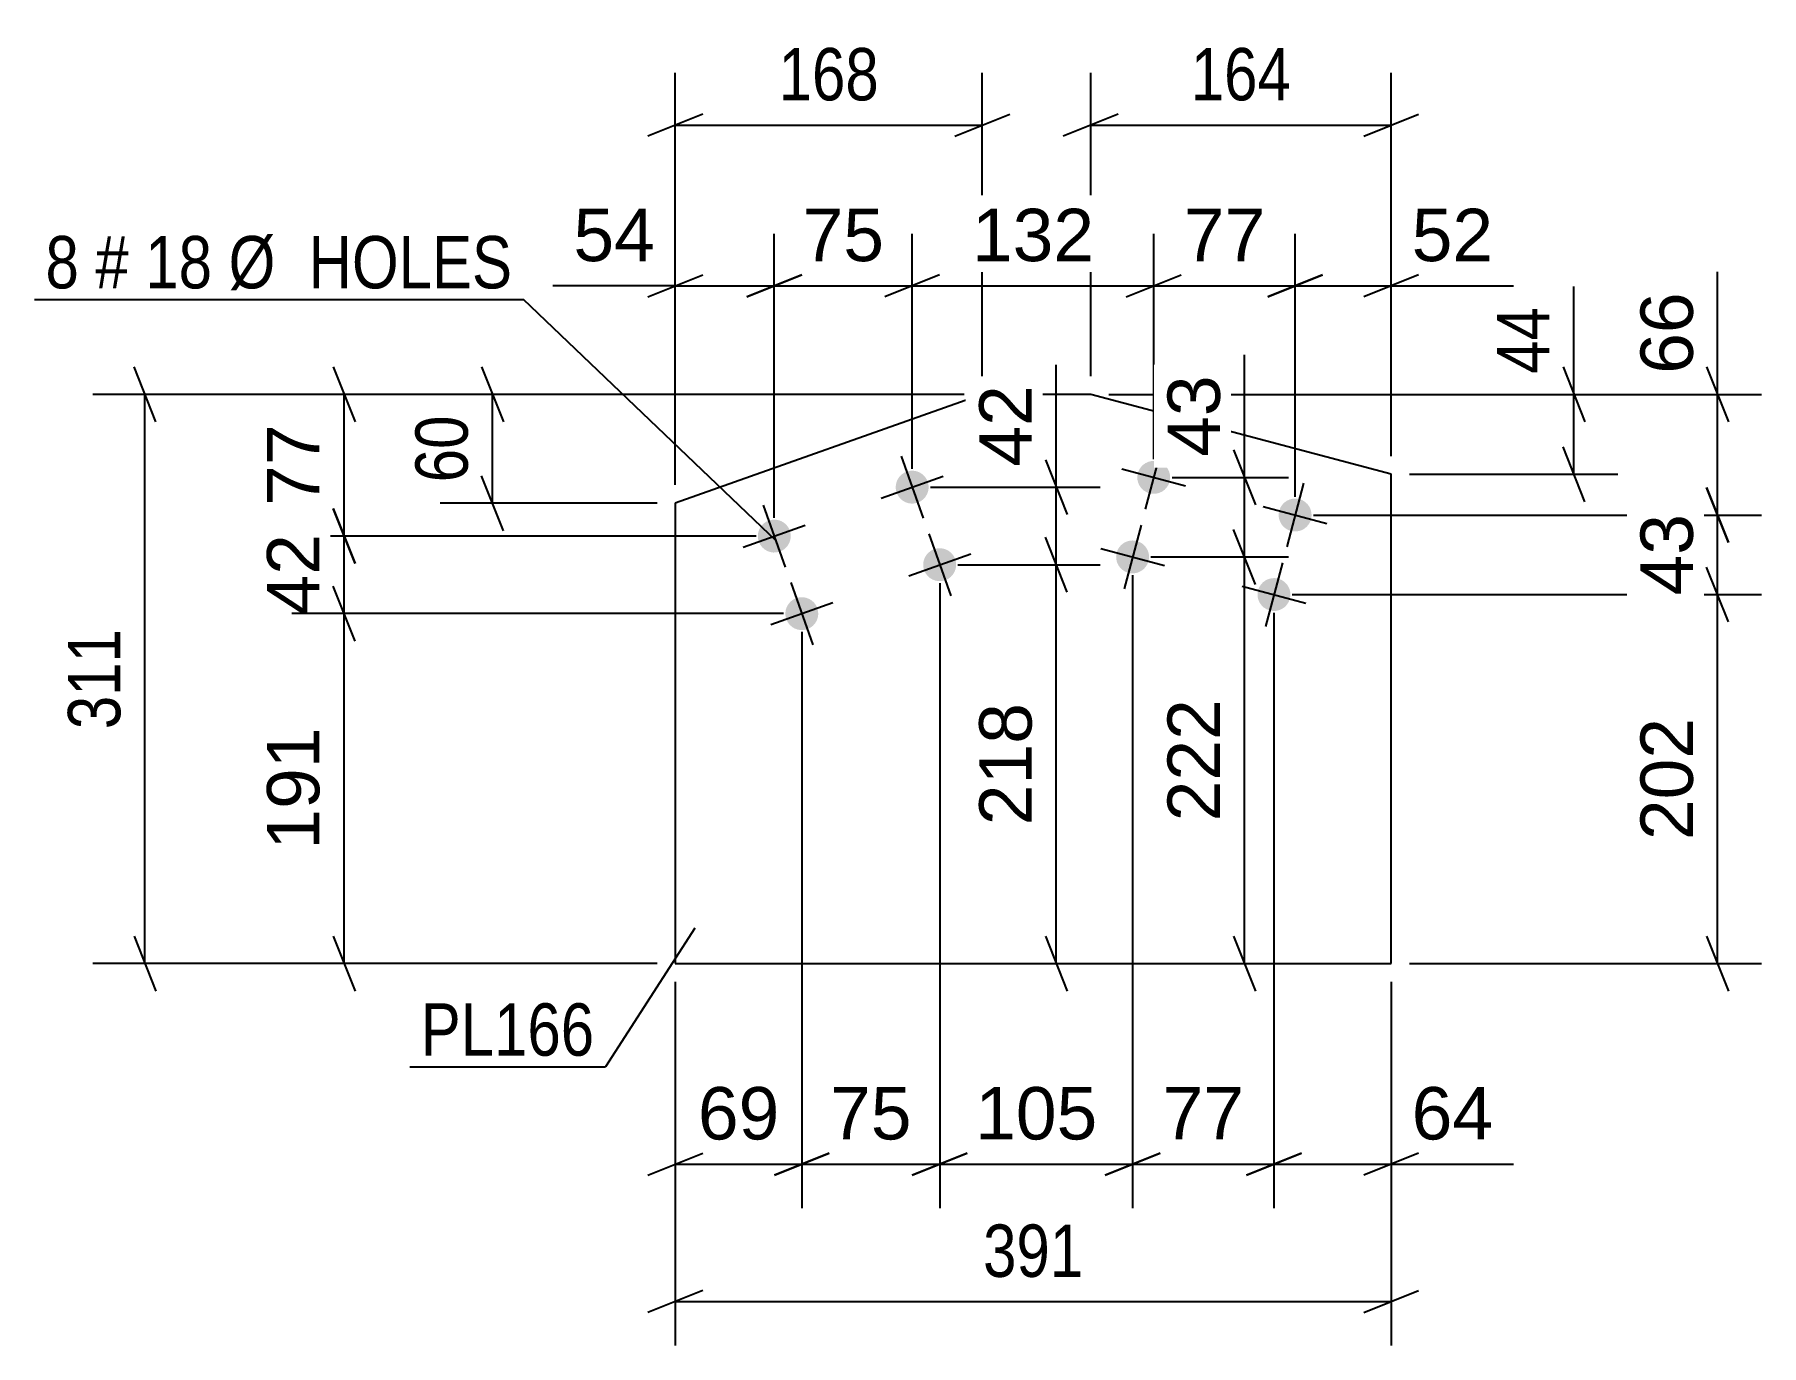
# Model space of a CAD drawing. Header units: millimetres. Extents: x 0 to 1189, y 0 to 841.
# Drawn here: x 157.6 to 252, y 213.6 to 285.3 of the extents above; entities that cross this region are included whole.
import ezdxf

# ---------------------------------------------------------------- set-up
doc = ezdxf.new("R2010")
doc.units = ezdxf.units.MM
doc.styles.add('Arial', font='ARIAL.TTF', dxfattribs={"height": 0.2})
doc.styles.add('Arial Narrow', font='ARIALN.TTF', dxfattribs={"height": 0.2})

# ---------------------------------------------------------------- blocks, each defined once
blk = doc.blocks.new('Part-203770571-41371 - 41370')
at = {"color": 2, "linetype": 'Continuous'}
for p, q in [((209.426, 265.606), (192.641, 259.653)), ((215.352, 265.606), (209.426, 265.606)), ((231.78, 261.236), (215.352, 265.606)), ((231.78, 234.479), (231.78, 261.236)), ((192.641, 259.653), (192.641, 234.479)), ((192.641, 234.479), (231.78, 234.479))]:
    blk.add_line(p, q, dxfattribs=at)
blk = doc.blocks.new('Bolt-203770571-41372 - 41370')
at = {"linetype": 'Continuous'}
for points in [[(219.67, 260.836, -1), (217.931, 261.299, -1)], [(227.402, 258.779, -1), (225.662, 259.242, -1)], [(218.513, 256.487, -1), (216.774, 256.95, -1)], [(226.245, 254.43, -1), (224.505, 254.893, -1)]]:
    blk.add_hatch(color=1, dxfattribs=at).paths.add_polyline_path(points)
at = {"color": 1, "linetype": 'Continuous'}
for p, q in [((219.263, 262.807), (218.338, 259.328)), ((217.061, 261.53), (220.54, 260.604)), ((226.995, 260.75), (226.069, 257.271)), ((224.792, 259.473), (228.271, 258.548)), ((218.107, 258.458), (217.181, 254.979)), ((215.904, 257.181), (219.383, 256.256)), ((225.838, 256.401), (224.912, 252.922)), ((223.635, 255.124), (227.114, 254.199))]:
    blk.add_line(p, q, dxfattribs=at)
blk = doc.blocks.new('Bolt-203770571-41373 - 41370')
at = {"linetype": 'Continuous'}
for points in [[(206.44, 260.834, -1), (204.744, 260.232, -1)], [(198.901, 258.159, -1), (197.204, 257.557, -1)], [(207.945, 256.593, -1), (206.248, 255.991, -1)], [(200.405, 253.918, -1), (198.709, 253.316, -1)]]:
    blk.add_hatch(color=1, dxfattribs=at).paths.add_polyline_path(points)
at = {"color": 1, "linetype": 'Continuous'}
for p, q in [((204.99, 262.229), (206.194, 258.836)), ((203.896, 259.931), (207.288, 261.135)), ((197.451, 259.555), (198.654, 256.162)), ((196.356, 257.257), (199.749, 258.46)), ((206.495, 257.988), (207.698, 254.595)), ((205.4, 255.69), (208.793, 256.894)), ((198.955, 255.314), (200.159, 251.921)), ((197.86, 253.016), (201.253, 254.219))]:
    blk.add_line(p, q, dxfattribs=at)
blk = doc.blocks.new('StraightDimension-203770571-45067 - 41370')
at = {"color": 7, "linetype": 'Continuous'}
for p, q in [((250.231, 253.162), (249.031, 256.162)), ((226.375, 254.662), (252.031, 254.662)), ((249.631, 234.479), (249.631, 254.662)), ((249.031, 235.979), (250.231, 232.979)), ((232.78, 234.479), (252.031, 234.479))]:
    blk.add_line(p, q, dxfattribs=at)
at = {"color": 0}
blk.add_wipeout([(248.881, 248.506), (244.681, 248.506), (244.681, 240.635), (248.881, 240.635)], dxfattribs=at)
at = {"color": 3, "style": 'Arial'}
blk.add_text('202', height=2.8652, rotation=90.00021, dxfattribs=at).set_placement((248.281, 241.235))
blk = doc.blocks.new('StraightDimension-203770571-41862 - 41370')
at = {"color": 7, "linetype": 'Continuous'}
for p, q in [((192.641, 233.479), (192.641, 213.603)), ((231.78, 233.479), (231.78, 213.603)), ((194.141, 216.603), (191.141, 215.403)), ((230.28, 215.403), (233.28, 216.603)), ((192.641, 216.003), (231.78, 216.003))]:
    blk.add_line(p, q, dxfattribs=at)
at = {"color": 0}
blk.add_wipeout([(215.553, 216.753), (215.553, 220.953), (208.869, 220.953), (208.869, 216.753)], dxfattribs=at)
at = {"color": 3, "style": 'Arial Narrow'}
blk.add_text('391', height=2.8633, dxfattribs=at).set_placement((209.469, 217.353))
blk = doc.blocks.new('StraightDimension-203770571-45091 - 41370')
at = {"color": 7, "linetype": 'Continuous'}
for p, q in [((207.096, 255.292), (207.096, 221.116)), ((199.557, 252.617), (199.557, 221.116)), ((198.057, 222.916), (201.057, 224.116)), ((208.596, 224.116), (205.596, 222.916)), ((199.557, 223.516), (207.096, 223.516))]:
    blk.add_line(p, q, dxfattribs=at)
at = {"color": 0}
blk.add_wipeout([(206.15, 224.266), (206.15, 228.466), (200.503, 228.466), (200.503, 224.266)], dxfattribs=at)
at = {"color": 3, "style": 'Arial'}
blk.add_text('75', height=2.8652, dxfattribs=at).set_placement((201.103, 224.866))
blk = doc.blocks.new('StraightDimension-203770571-41854 - 41370')
at = {"color": 7, "linetype": 'Continuous'}
for p, q in [((215.352, 266.606), (215.352, 283.182)), ((231.78, 262.236), (231.78, 283.182)), ((216.852, 280.932), (213.852, 279.732)), ((230.28, 279.732), (233.28, 280.932)), ((215.352, 280.332), (231.78, 280.332))]:
    blk.add_line(p, q, dxfattribs=at)
at = {"color": 0}
blk.add_wipeout([(226.908, 281.082), (226.908, 285.282), (220.224, 285.282), (220.224, 281.082)], dxfattribs=at)
at = {"color": 3, "style": 'Arial Narrow'}
blk.add_text('164', height=2.8633, dxfattribs=at).set_placement((220.824, 281.682))
blk = doc.blocks.new('StraightDimension-203770571-45042 - 41370')
at = {"color": 7, "linetype": 'Continuous'}
for p, q in [((173.926, 267.106), (175.126, 264.106)), ((208.426, 265.606), (171.676, 265.606)), ((174.526, 257.858), (174.526, 265.606)), ((175.126, 256.358), (173.926, 259.358)), ((197.052, 257.858), (171.676, 257.858))]:
    blk.add_line(p, q, dxfattribs=at)
at = {"color": 0}
blk.add_wipeout([(173.776, 264.556), (169.576, 264.556), (169.576, 258.909), (173.776, 258.909)], dxfattribs=at)
at = {"color": 3, "style": 'Arial'}
blk.add_text('77', height=2.8652, rotation=90.00021, dxfattribs=at).set_placement((173.176, 259.509))
blk = doc.blocks.new('StraightDimension-203770571-45126 - 41370')
at = {"color": 7, "linetype": 'Continuous'}
for p, q in [((213.473, 260.533), (213.473, 267.23)), ((213.473, 260.533), (213.473, 267.23)), ((212.873, 262.033), (214.073, 259.033)), ((206.592, 260.533), (215.873, 260.533)), ((213.473, 256.292), (213.473, 260.533)), ((214.073, 254.792), (212.873, 257.792)), ((208.096, 256.292), (215.873, 256.292))]:
    blk.add_line(p, q, dxfattribs=at)
at = {"color": 0}
blk.add_wipeout([(212.723, 266.705), (208.523, 266.705), (208.523, 261.058), (212.723, 261.058)], dxfattribs=at)
at = {"color": 3, "style": 'Arial'}
blk.add_text('42', height=2.8652, rotation=90.00021, dxfattribs=at).set_placement((212.123, 261.658))
blk = doc.blocks.new('StraightDimension-203770571-45089 - 41370')
at = {"color": 7, "linetype": 'Continuous'}
for p, q in [((217.644, 255.718), (217.644, 221.116)), ((225.375, 253.662), (225.375, 221.116)), ((216.144, 222.916), (219.144, 224.116)), ((226.875, 224.116), (223.875, 222.916)), ((217.644, 223.516), (225.375, 223.516))]:
    blk.add_line(p, q, dxfattribs=at)
at = {"color": 0}
blk.add_wipeout([(224.333, 224.266), (224.333, 228.466), (218.686, 228.466), (218.686, 224.266)], dxfattribs=at)
at = {"color": 3, "style": 'Arial'}
blk.add_text('77', height=2.8652, dxfattribs=at).set_placement((219.286, 224.866))
blk = doc.blocks.new('StraightDimension-203770571-41856 - 41370')
at = {"color": 7, "linetype": 'Continuous'}
for p, q in [((192.641, 260.653), (192.641, 283.182)), ((209.426, 266.606), (209.426, 283.182)), ((194.141, 280.932), (191.141, 279.732)), ((207.926, 279.732), (210.926, 280.932)), ((192.641, 280.332), (209.426, 280.332))]:
    blk.add_line(p, q, dxfattribs=at)
at = {"color": 0}
blk.add_wipeout([(204.376, 281.082), (204.376, 285.282), (197.691, 285.282), (197.691, 281.082)], dxfattribs=at)
at = {"color": 3, "style": 'Arial Narrow'}
blk.add_text('168', height=2.8633, dxfattribs=at).set_placement((198.291, 281.682))
blk = doc.blocks.new('StraightDimension-203770571-45151 - 41370')
at = {"color": 7, "linetype": 'Continuous'}
for p, q in [((224.369, 255.218), (223.169, 258.218)), ((218.644, 256.718), (226.169, 256.718)), ((223.769, 234.479), (223.769, 256.718)), ((223.169, 235.979), (224.369, 232.979)), ((218.644, 234.479), (226.169, 234.479))]:
    blk.add_line(p, q, dxfattribs=at)
at = {"color": 0}
blk.add_wipeout([(223.019, 249.534), (218.819, 249.534), (218.819, 241.663), (223.019, 241.663)], dxfattribs=at)
at = {"color": 3, "style": 'Arial'}
blk.add_text('222', height=2.8652, rotation=90.00021, dxfattribs=at).set_placement((222.419, 242.263))
blk = doc.blocks.new('StraightDimension-203770571-41866 - 41370')
at = {"color": 7, "linetype": 'Continuous'}
for p, q in [((182.041, 267.106), (183.241, 264.106)), ((208.426, 265.606), (179.791, 265.606)), ((182.641, 259.653), (182.641, 265.606)), ((183.241, 258.153), (182.041, 261.153)), ((191.641, 259.653), (179.791, 259.653))]:
    blk.add_line(p, q, dxfattribs=at)
at = {"color": 0}
blk.add_wipeout([(181.891, 265.058), (177.691, 265.058), (177.691, 260.201), (181.891, 260.201)], dxfattribs=at)
at = {"color": 3, "style": 'Arial Narrow'}
blk.add_text('60', height=2.8633, rotation=90.00021, dxfattribs=at).set_placement((181.291, 260.801))
blk = doc.blocks.new('StraightDimension-203770571-41870 - 41370')
at = {"color": 7, "linetype": 'Continuous'}
for p, q in [((241.78, 265.606), (241.78, 271.513)), ((241.78, 265.606), (241.78, 271.513)), ((241.18, 267.106), (242.38, 264.106)), ((216.352, 265.606), (244.18, 265.606)), ((241.78, 261.236), (241.78, 265.606)), ((242.38, 259.736), (241.18, 262.736)), ((232.78, 261.236), (244.18, 261.236))]:
    blk.add_line(p, q, dxfattribs=at)
at = {"color": 0}
blk.add_wipeout([(241.03, 270.988), (236.83, 270.988), (236.83, 266.131), (241.03, 266.131)], dxfattribs=at)
at = {"color": 3, "style": 'Arial Narrow'}
blk.add_text('44', height=2.8633, rotation=90.00021, dxfattribs=at).set_placement((240.43, 266.731))
blk = doc.blocks.new('StraightDimension-203770571-41950 - 41370')
at = {"color": 7, "linetype": 'Continuous'}
for p, q in [((164.241, 264.106), (163.041, 267.106)), ((208.426, 265.606), (160.791, 265.606)), ((163.641, 234.479), (163.641, 265.606)), ((163.041, 235.979), (164.241, 232.979)), ((191.641, 234.479), (160.791, 234.479))]:
    blk.add_line(p, q, dxfattribs=at)
at = {"color": 0}
blk.add_wipeout([(162.891, 253.385), (158.691, 253.385), (158.691, 246.701), (162.891, 246.701)], dxfattribs=at)
at = {"color": 3, "style": 'Arial Narrow'}
blk.add_text('311', height=2.8633, rotation=90.00021, dxfattribs=at).set_placement((162.291, 247.301))
blk = doc.blocks.new('StraightDimension-203770571-44991 - 41370')
at = {"color": 7, "linetype": 'Continuous'}
for p, q in [((226.532, 260.01), (226.532, 274.39)), ((231.78, 262.236), (231.78, 274.39)), ((225.032, 270.94), (228.032, 272.14)), ((233.28, 272.14), (230.28, 270.94)), ((226.532, 271.54), (231.78, 271.54)), ((231.78, 271.54), (238.478, 271.54)), ((231.78, 271.54), (238.478, 271.54))]:
    blk.add_line(p, q, dxfattribs=at)
at = {"color": 0}
blk.add_wipeout([(237.953, 272.29), (237.953, 276.49), (232.305, 276.49), (232.305, 272.29)], dxfattribs=at)
at = {"color": 3, "style": 'Arial'}
blk.add_text('52', height=2.8652, dxfattribs=at).set_placement((232.905, 272.89))
blk = doc.blocks.new('StraightDimension-203770571-44992 - 41370')
at = {"color": 7, "linetype": 'Continuous'}
for p, q in [((218.801, 262.067), (218.801, 274.39)), ((226.532, 260.01), (226.532, 274.39)), ((217.301, 270.94), (220.301, 272.14)), ((228.032, 272.14), (225.032, 270.94)), ((218.801, 271.54), (226.532, 271.54))]:
    blk.add_line(p, q, dxfattribs=at)
at = {"color": 0}
blk.add_wipeout([(225.49, 272.29), (225.49, 276.49), (219.843, 276.49), (219.843, 272.29)], dxfattribs=at)
at = {"color": 3, "style": 'Arial'}
blk.add_text('77', height=2.8652, dxfattribs=at).set_placement((220.443, 272.89))
blk = doc.blocks.new('StraightDimension-203770571-45092 - 41370')
at = {"color": 7, "linetype": 'Continuous'}
for p, q in [((199.557, 252.617), (199.557, 221.116)), ((192.641, 233.479), (192.641, 221.116)), ((191.141, 222.916), (194.141, 224.116)), ((201.057, 224.116), (198.057, 222.916)), ((192.641, 223.516), (199.557, 223.516))]:
    blk.add_line(p, q, dxfattribs=at)
at = {"color": 0}
blk.add_wipeout([(198.923, 224.266), (198.923, 228.466), (193.275, 228.466), (193.275, 224.266)], dxfattribs=at)
at = {"color": 3, "style": 'Arial'}
blk.add_text('69', height=2.8652, dxfattribs=at).set_placement((193.875, 224.866))
blk = doc.blocks.new('StraightDimension-203770571-44993 - 41370')
at = {"color": 7, "linetype": 'Continuous'}
for p, q in [((205.592, 261.533), (205.592, 274.39)), ((218.801, 262.067), (218.801, 274.39)), ((207.092, 272.14), (204.092, 270.94)), ((217.301, 270.94), (220.301, 272.14)), ((205.592, 271.54), (218.801, 271.54))]:
    blk.add_line(p, q, dxfattribs=at)
at = {"color": 0}
blk.add_wipeout([(216.132, 272.29), (216.132, 276.49), (208.261, 276.49), (208.261, 272.29)], dxfattribs=at)
at = {"color": 3, "style": 'Arial'}
blk.add_text('132', height=2.8652, dxfattribs=at).set_placement((208.861, 272.89))
blk = doc.blocks.new('StraightDimension-203770571-44994 - 41370')
at = {"color": 7, "linetype": 'Continuous'}
for p, q in [((198.052, 258.858), (198.052, 274.39)), ((205.592, 261.533), (205.592, 274.39)), ((196.552, 270.94), (199.552, 272.14)), ((207.092, 272.14), (204.092, 270.94)), ((198.052, 271.54), (205.592, 271.54))]:
    blk.add_line(p, q, dxfattribs=at)
at = {"color": 0}
blk.add_wipeout([(204.646, 272.29), (204.646, 276.49), (198.999, 276.49), (198.999, 272.29)], dxfattribs=at)
at = {"color": 3, "style": 'Arial'}
blk.add_text('75', height=2.8652, dxfattribs=at).set_placement((199.599, 272.89))
blk = doc.blocks.new('StraightDimension-203770571-44995 - 41370')
at = {"color": 7, "linetype": 'Continuous'}
for p, q in [((192.641, 260.653), (192.641, 274.39)), ((198.052, 258.858), (198.052, 274.39)), ((191.141, 270.94), (194.141, 272.14)), ((199.552, 272.14), (196.552, 270.94)), ((192.641, 271.54), (185.944, 271.54)), ((192.641, 271.54), (185.944, 271.54)), ((192.641, 271.54), (198.052, 271.54))]:
    blk.add_line(p, q, dxfattribs=at)
at = {"color": 0}
blk.add_wipeout([(192.116, 272.29), (192.116, 276.49), (186.469, 276.49), (186.469, 272.29)], dxfattribs=at)
at = {"color": 3, "style": 'Arial'}
blk.add_text('54', height=2.8652, dxfattribs=at).set_placement((187.069, 272.89))
blk = doc.blocks.new('StraightDimension-203770571-45043 - 41370')
at = {"color": 7, "linetype": 'Continuous'}
for p, q in [((173.926, 259.358), (175.126, 256.358)), ((197.052, 257.858), (171.676, 257.858)), ((174.526, 253.617), (174.526, 257.858)), ((175.126, 252.117), (173.926, 255.117)), ((198.557, 253.617), (171.676, 253.617))]:
    blk.add_line(p, q, dxfattribs=at)
at = {"color": 0}
blk.add_wipeout([(173.776, 258.561), (169.576, 258.561), (169.576, 252.914), (173.776, 252.914)], dxfattribs=at)
at = {"color": 3, "style": 'Arial'}
blk.add_text('42', height=2.8652, rotation=90.00021, dxfattribs=at).set_placement((173.176, 253.514))
blk = doc.blocks.new('StraightDimension-203770571-45044 - 41370')
at = {"color": 7, "linetype": 'Continuous'}
for p, q in [((175.126, 252.117), (173.926, 255.117)), ((198.557, 253.617), (171.676, 253.617)), ((174.526, 234.479), (174.526, 253.617)), ((173.926, 235.979), (175.126, 232.979)), ((191.641, 234.479), (171.676, 234.479))]:
    blk.add_line(p, q, dxfattribs=at)
at = {"color": 0}
blk.add_wipeout([(173.776, 247.984), (169.576, 247.984), (169.576, 240.113), (173.776, 240.113)], dxfattribs=at)
at = {"color": 3, "style": 'Arial'}
blk.add_text('191', height=2.8652, rotation=90.00021, dxfattribs=at).set_placement((173.176, 240.713))
blk = doc.blocks.new('StraightDimension-203770571-45065 - 41370')
at = {"color": 7, "linetype": 'Continuous'}
for p, q in [((249.631, 265.606), (249.631, 272.304)), ((249.631, 265.606), (249.631, 272.304)), ((249.031, 267.106), (250.231, 264.106)), ((216.352, 265.606), (252.031, 265.606)), ((249.631, 259.01), (249.631, 265.606)), ((250.231, 257.51), (249.031, 260.51)), ((227.532, 259.01), (252.031, 259.01))]:
    blk.add_line(p, q, dxfattribs=at)
at = {"color": 0}
blk.add_wipeout([(248.881, 271.779), (244.681, 271.779), (244.681, 266.131), (248.881, 266.131)], dxfattribs=at)
at = {"color": 3, "style": 'Arial'}
blk.add_text('66', height=2.8652, rotation=90.00021, dxfattribs=at).set_placement((248.281, 266.731))
blk = doc.blocks.new('StraightDimension-203770571-45066 - 41370')
at = {"color": 7, "linetype": 'Continuous'}
for p, q in [((249.031, 260.51), (250.231, 257.51)), ((227.532, 259.01), (252.031, 259.01)), ((249.631, 254.662), (249.631, 259.01)), ((250.231, 253.162), (249.031, 256.162)), ((226.375, 254.662), (252.031, 254.662))]:
    blk.add_line(p, q, dxfattribs=at)
at = {"color": 0}
blk.add_wipeout([(248.881, 259.66), (244.681, 259.66), (244.681, 254.012), (248.881, 254.012)], dxfattribs=at)
at = {"color": 3, "style": 'Arial'}
blk.add_text('43', height=2.8652, rotation=90.00021, dxfattribs=at).set_placement((248.281, 254.612))
blk = doc.blocks.new('StraightDimension-203770571-45088 - 41370')
at = {"color": 7, "linetype": 'Continuous'}
for p, q in [((225.375, 253.662), (225.375, 221.116)), ((231.78, 233.479), (231.78, 221.116)), ((223.875, 222.916), (226.875, 224.116)), ((233.28, 224.116), (230.28, 222.916)), ((225.375, 223.516), (231.78, 223.516)), ((231.78, 223.516), (238.478, 223.516)), ((231.78, 223.516), (238.478, 223.516))]:
    blk.add_line(p, q, dxfattribs=at)
at = {"color": 0}
blk.add_wipeout([(237.953, 224.266), (237.953, 228.466), (232.305, 228.466), (232.305, 224.266)], dxfattribs=at)
at = {"color": 3, "style": 'Arial'}
blk.add_text('64', height=2.8652, dxfattribs=at).set_placement((232.905, 224.866))
blk = doc.blocks.new('StraightDimension-203770571-45090 - 41370')
at = {"color": 7, "linetype": 'Continuous'}
for p, q in [((207.096, 255.292), (207.096, 221.116)), ((217.644, 255.718), (217.644, 221.116)), ((205.596, 222.916), (208.596, 224.116)), ((219.144, 224.116), (216.144, 222.916)), ((207.096, 223.516), (217.644, 223.516))]:
    blk.add_line(p, q, dxfattribs=at)
at = {"color": 0}
blk.add_wipeout([(216.306, 224.266), (216.306, 228.466), (208.435, 228.466), (208.435, 224.266)], dxfattribs=at)
at = {"color": 3, "style": 'Arial'}
blk.add_text('105', height=2.8652, dxfattribs=at).set_placement((209.035, 224.866))
blk = doc.blocks.new('StraightDimension-203770571-45127 - 41370')
at = {"color": 7, "linetype": 'Continuous'}
for p, q in [((214.073, 254.792), (212.873, 257.792)), ((208.096, 256.292), (215.873, 256.292)), ((213.473, 234.479), (213.473, 256.292)), ((212.873, 235.979), (214.073, 232.979)), ((208.096, 234.479), (215.873, 234.479))]:
    blk.add_line(p, q, dxfattribs=at)
at = {"color": 0}
blk.add_wipeout([(212.723, 249.321), (208.523, 249.321), (208.523, 241.45), (212.723, 241.45)], dxfattribs=at)
at = {"color": 3, "style": 'Arial'}
blk.add_text('218', height=2.8652, rotation=90.00021, dxfattribs=at).set_placement((212.123, 242.05))
blk = doc.blocks.new('StraightDimension-203770571-45150 - 41370')
at = {"color": 7, "linetype": 'Continuous'}
for p, q in [((223.769, 261.067), (223.769, 267.764)), ((223.769, 261.067), (223.769, 267.764)), ((223.169, 262.567), (224.369, 259.567)), ((219.801, 261.067), (226.169, 261.067)), ((223.769, 256.718), (223.769, 261.067)), ((224.369, 255.218), (223.169, 258.218)), ((218.644, 256.718), (226.169, 256.718))]:
    blk.add_line(p, q, dxfattribs=at)
at = {"color": 0}
blk.add_wipeout([(223.019, 267.239), (218.819, 267.239), (218.819, 261.592), (223.019, 261.592)], dxfattribs=at)
at = {"color": 3, "style": 'Arial'}
blk.add_text('43', height=2.8652, rotation=90.00021, dxfattribs=at).set_placement((222.419, 262.192))
blk = doc.blocks.new('MarkSet-203770571-44934 - 41370')
at = {"color": 7, "linetype": 'Continuous'}
for p in [(157.602, 270.803), (198.171, 257.584)]:
    blk.add_line(p, (184.342, 270.803), dxfattribs=at)
at = {"color": 0}
for points in [[(160.03, 271.403), (160.03, 274.403), (158.202, 274.403), (158.202, 271.403)], [(162.758, 271.403), (162.758, 274.403), (160.93, 274.403), (160.93, 271.403)], [(167.315, 271.403), (167.315, 274.403), (163.658, 274.403), (163.658, 271.403)], [(183.742, 271.403), (183.742, 274.403), (168.215, 274.403), (168.215, 271.403)]]:
    blk.add_wipeout(points, dxfattribs=at)
for points in [[(160.03, 271.403), (160.03, 274.403), (158.202, 274.403), (158.202, 271.403)], [(162.758, 271.403), (162.758, 274.403), (160.93, 274.403), (160.93, 271.403)], [(167.315, 271.403), (167.315, 274.403), (163.658, 274.403), (163.658, 271.403)], [(183.742, 271.403), (183.742, 274.403), (168.215, 274.403), (168.215, 271.403)]]:
    blk.add_wipeout(points, dxfattribs=at)
at = {"color": 3, "style": 'Arial Narrow'}
for s, height, p in [('8', 2.863, (158.202, 271.403)), ('#', 2.863, (160.93, 271.403)), ('18', 2.8633, (163.658, 271.403)), ('Ø  HOLES', 2.8633, (168.215, 271.403))]:
    blk.add_text(s, height=height, dxfattribs=at).set_placement(p)
blk = doc.blocks.new('Mark-203770571-42265 - 41370')
at = {"color": 30, "linetype": 'Continuous'}
for p in [(193.71, 236.428), (178.118, 228.846)]:
    blk.add_line(p, (188.822, 228.846), dxfattribs=at)
at = {"color": 0}
blk.add_wipeout([(188.222, 229.446), (188.222, 232.446), (178.718, 232.446), (178.718, 229.446)], dxfattribs=at)
blk.add_wipeout([(188.222, 229.446), (188.222, 232.446), (178.718, 232.446), (178.718, 229.446)], dxfattribs=at)
at = {"color": 3, "style": 'Arial Narrow'}
blk.add_text('PL166', height=2.8633, dxfattribs=at).set_placement((178.718, 229.446))

msp = doc.modelspace()

# ---------------------------------------------------------------- block references
for name in ['Part-203770571-41371 - 41370', 'Bolt-203770571-41372 - 41370', 'Bolt-203770571-41373 - 41370']:
    msp.add_blockref(name, (0, 0))

# ---------------------------------------------------------------- next in the draw order: block references
for name in ['StraightDimension-203770571-41854 - 41370', 'StraightDimension-203770571-45042 - 41370', 'StraightDimension-203770571-45067 - 41370']:
    msp.add_blockref(name, (0, 0))

# ---------------------------------------------------------------- next in the draw order: block references
for name in ['StraightDimension-203770571-41870 - 41370', 'StraightDimension-203770571-41862 - 41370']:
    msp.add_blockref(name, (0, 0))

# ---------------------------------------------------------------- next in the draw order: block references
for name in ['StraightDimension-203770571-44991 - 41370', 'StraightDimension-203770571-45091 - 41370']:
    msp.add_blockref(name, (0, 0))

# ---------------------------------------------------------------- next in the draw order: block references
for name in ['StraightDimension-203770571-44992 - 41370', 'StraightDimension-203770571-45126 - 41370']:
    msp.add_blockref(name, (0, 0))

# ---------------------------------------------------------------- next in the draw order: block references
for name in ['StraightDimension-203770571-41856 - 41370', 'StraightDimension-203770571-45089 - 41370']:
    msp.add_blockref(name, (0, 0))

# ---------------------------------------------------------------- next in the draw order: block references
for name in ['StraightDimension-203770571-41866 - 41370', 'StraightDimension-203770571-45151 - 41370']:
    msp.add_blockref(name, (0, 0))

# ---------------------------------------------------------------- next in the draw order: block references
msp.add_blockref('StraightDimension-203770571-41950 - 41370', (0, 0))

# ---------------------------------------------------------------- next in the draw order: block references
for name in ['StraightDimension-203770571-44993 - 41370', 'StraightDimension-203770571-45090 - 41370', 'StraightDimension-203770571-45092 - 41370']:
    msp.add_blockref(name, (0, 0))

# ---------------------------------------------------------------- next in the draw order: block references
for name in ['StraightDimension-203770571-44994 - 41370', 'StraightDimension-203770571-45065 - 41370', 'StraightDimension-203770571-45127 - 41370']:
    msp.add_blockref(name, (0, 0))

# ---------------------------------------------------------------- next in the draw order: block references
for name in ['StraightDimension-203770571-44995 - 41370', 'StraightDimension-203770571-45066 - 41370']:
    msp.add_blockref(name, (0, 0))

# ---------------------------------------------------------------- next in the draw order: block references
for name in ['StraightDimension-203770571-45150 - 41370', 'StraightDimension-203770571-45043 - 41370', 'StraightDimension-203770571-45088 - 41370']:
    msp.add_blockref(name, (0, 0))

# ---------------------------------------------------------------- next in the draw order: block references
for name in ['MarkSet-203770571-44934 - 41370', 'StraightDimension-203770571-45044 - 41370']:
    msp.add_blockref(name, (0, 0))

# ---------------------------------------------------------------- next in the draw order: block references
msp.add_blockref('Mark-203770571-42265 - 41370', (0, 0))

doc.saveas('drawing.dxf')
